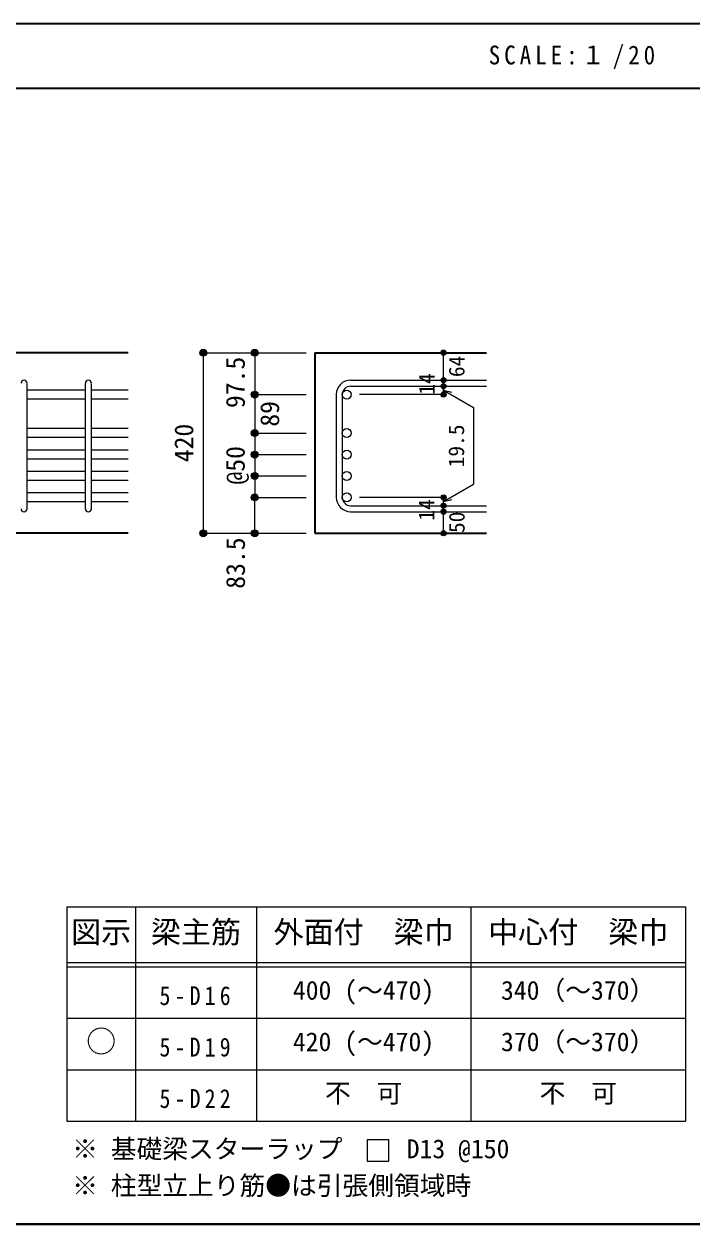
# Model space of a CAD drawing. Units: millimetres at full size, sheet at 1:20; details may follow other scales. Extents: x -3982 to 3969, y -2797 to 2801.
# Drawn here: x 865 to 2422, y -2797 to 2 of the extents above; entities that cross this region are included whole.
import ezdxf
from ezdxf.enums import TextEntityAlignment as Align

# ---------------------------------------------------------------- set-up
doc = ezdxf.new("R2010")
doc.units = ezdxf.units.MM
doc.header["$LTSCALE"] = 20
doc.header["$PDMODE"] = 32
doc.header["$PDSIZE"] = 12
for name, color, linetype, lineweight in [('6-1_躯体線', 2, 'Continuous', 35), ('6-5_梁主筋', 7, 'Continuous', 18), ('6-6_S.T.P.', 7, 'Continuous', 18), ('6-7_文字', 7, 'Continuous', 18), ('6-D_寸法', 4, 'Continuous', 9), ('6-E_枠', 7, 'Continuous', 18), ('F-0_枠', 6, 'Continuous', 40)]:
    doc.layers.add(name, color=color, linetype=linetype, lineweight=lineweight)
doc.styles.add('ＭＳ ゴシック', font='')
doc.styles.get('ＭＳ ゴシック').set_extended_font_data('MS Gothic')

msp = doc.modelspace()

# ---------------------------------------------------------------- linework, layer by layer
at = {"layer": '6-1_躯体線'}
for p, q in [((1108.29, -764.67), (128.29, -764.67)), ((1542.96, -764.67), (1942.96, -764.67)), ((1542.96, -764.67), (1542.96, -1185.67)), ((1108.29, -1185.67), (708.29, -1185.67)), ((1542.96, -1185.67), (1942.96, -1185.67))]:
    msp.add_line(p, q, dxfattribs=at)
at = {"layer": '6-5_梁主筋'}
for p, q in [((1008.29, -851.75), (872.29, -851.75)), ((1108.29, -851.75), (1022.29, -851.75)), ((1008.29, -872.75), (872.29, -872.75)), ((1108.29, -872.75), (1022.29, -872.75)), ((1008.29, -941.67), (872.29, -941.67)), ((1108.29, -941.67), (1022.29, -941.67)), ((1008.29, -962.67), (872.29, -962.67)), ((1108.29, -962.67), (1022.29, -962.67)), ((1008.29, -991.67), (872.29, -991.67)), ((1108.29, -991.67), (1022.29, -991.67)), ((1008.29, -1012.67), (872.29, -1012.67)), ((1108.29, -1012.67), (1022.29, -1012.67)), ((1008.29, -1041.67), (872.29, -1041.67)), ((1008.29, -1062.67), (872.29, -1062.67)), ((1108.29, -1041.67), (1022.29, -1041.67)), ((1108.29, -1062.67), (1022.29, -1062.67)), ((1008.29, -1091.67), (872.29, -1091.67)), ((1008.29, -1112.67), (872.29, -1112.67)), ((1108.29, -1091.67), (1022.29, -1091.67)), ((1108.29, -1112.67), (1022.29, -1112.67))]:
    msp.add_line(p, q, dxfattribs=at)
at = {"layer": '6-5_梁主筋', "color": 3, "lineweight": 25}
for centre in [(1617.46, -862.25), (1617.46, -952.17), (1617.46, -1002.17), (1617.46, -1052.17), (1617.46, -1102.17)]:
    msp.add_circle(centre, 10.5, dxfattribs=at)
at = {"layer": '6-6_S.T.P.'}
for p, q in [((872.29, -1128.67), (872.29, -836.14)), ((1008.29, -1128.67), (1008.29, -836.14)), ((1022.29, -1128.67), (1022.29, -836.14)), ((1626.46, -828.75), (1942.96, -828.75)), ((1592.96, -862.25), (1592.96, -1102.17)), ((1606.96, -862.25), (1606.96, -1102.17)), ((1626.46, -842.75), (1942.96, -842.75)), ((1626.46, -1121.67), (1942.96, -1121.67)), ((1626.46, -1135.67), (1942.96, -1135.67))]:
    msp.add_line(p, q, dxfattribs=at)
for centre, radius, start, end in [((865.29, -835.75), 7, 0, 180), ((1015.29, -835.75), 7, 0, 180), ((1626.46, -862.25), 33.5, 90, 180), ((1626.46, -862.25), 19.5, 90, 180), ((1626.46, -1102.17), 33.5, 180, 270), ((1626.46, -1102.17), 19.5, 180, 270), ((865.29, -1128.67), 7, 180, 0), ((1015.29, -1128.67), 7, 180, 0)]:
    msp.add_arc(centre, radius, start, end, dxfattribs=at)
at = {"layer": '6-7_文字'}
msp.add_lwpolyline([(1665.14, -2650.15), (1715.14, -2650.15), (1715.14, -2600.15), (1665.14, -2600.15)], close=True, dxfattribs=at)
at = {"layer": '6-D_寸法'}
for p, q in [((1282.96, -764.67), (1282.96, -1185.67)), ((1842.96, -828.17), (1842.96, -764.67)), ((1842.96, -842.75), (1842.96, -828.75)), ((1402.96, -862.25), (1522.96, -862.25)), ((1842.96, -862.25), (1646.87, -862.25)), ((1842.96, -851.92), (1913.02, -892.37)), ((1842.96, -851.92), (1862.28, -857.1)), ((1913.02, -892.37), (1913.02, -1071.47)), ((1402.96, -952.17), (1522.96, -952.17)), ((1402.96, -1002.17), (1522.96, -1002.17)), ((1402.96, -1002.17), (1402.96, -1052.17)), ((1402.96, -1052.17), (1522.96, -1052.17)), ((1402.96, -1052.17), (1402.96, -1102.17)), ((1842.96, -1111.92), (1913.02, -1071.47)), ((1402.96, -1102.17), (1522.96, -1102.17)), ((1402.96, -1185.67), (1402.96, -1102.17)), ((1842.96, -1102.17), (1646.87, -1102.17)), ((1842.96, -1121.67), (1842.96, -1102.17)), ((1842.96, -1111.92), (1862.28, -1106.75)), ((1842.96, -1135.67), (1842.96, -1121.67)), ((1842.96, -1185.67), (1842.96, -1135.67)), ((1282.96, -1185.67), (1392.82, -1185.67)), ((1282.96, -1185.67), (1402.96, -1185.67)), ((1402.96, -1185.67), (1522.96, -1185.67))]:
    msp.add_line(p, q, dxfattribs=at)
for points in [[(1282.96, -764.67), (1402.96, -764.67), (1522.96, -764.67)], [(1402.96, -764.67), (1402.96, -862.25), (1402.96, -952.17), (1402.96, -1002.17)], [(1842.96, -842.17), (1842.96, -862.25), (1842.96, -842.17)]]:
    msp.add_lwpolyline(points, dxfattribs=at)
for centre, radius in [((1282.96, -764.67), 8), ((1282.96, -764.67), 7.2), ((1282.96, -764.67), 6.4), ((1282.96, -764.67), 5.6), ((1282.96, -764.67), 4.8), ((1282.96, -764.67), 4), ((1282.96, -764.67), 3.2), ((1282.96, -764.67), 2.4), ((1282.96, -764.67), 1.6), ((1282.96, -764.67), 0.8), ((1402.96, -764.67), 8), ((1402.96, -764.67), 7.2), ((1402.96, -764.67), 6.4), ((1402.96, -764.67), 5.6), ((1402.96, -764.67), 4.8), ((1402.96, -764.67), 4), ((1402.96, -764.67), 3.2), ((1402.96, -764.67), 2.4), ((1402.96, -764.67), 1.6), ((1402.96, -764.67), 0.8), ((1842.96, -764.67), 4), ((1842.96, -764.67), 3.6), ((1842.96, -764.67), 3.2), ((1842.96, -764.67), 2.8), ((1842.96, -764.67), 2.4), ((1842.96, -764.67), 2), ((1842.96, -764.67), 1.6), ((1842.96, -764.67), 1.2), ((1842.96, -764.67), 0.8), ((1842.96, -764.67), 0.4), ((1842.96, -828.75), 4), ((1842.96, -842.75), 4), ((1842.96, -828.75), 3.6), ((1842.96, -842.75), 3.6), ((1842.96, -828.75), 3.2), ((1842.96, -842.75), 3.2), ((1842.96, -828.75), 2.8), ((1842.96, -828.75), 2.4), ((1842.96, -828.75), 2), ((1842.96, -828.75), 1.6), ((1842.96, -828.75), 1.2), ((1842.96, -828.75), 0.8), ((1842.96, -828.75), 0.4), ((1402.96, -862.25), 8), ((1402.96, -862.25), 7.2), ((1402.96, -862.25), 6.4), ((1402.96, -862.25), 5.6), ((1402.96, -862.25), 4.8), ((1402.96, -862.25), 4), ((1402.96, -862.25), 3.2), ((1402.96, -862.25), 2.4), ((1402.96, -862.25), 1.6), ((1402.96, -862.25), 0.8), ((1842.96, -862.25), 4), ((1842.96, -862.25), 3.6), ((1842.96, -862.25), 3.2), ((1842.96, -842.75), 2.8), ((1842.96, -862.25), 2.8), ((1842.96, -842.75), 2.4), ((1842.96, -862.25), 2.4), ((1842.96, -842.75), 2), ((1842.96, -862.25), 2), ((1842.96, -842.75), 1.6), ((1842.96, -862.25), 1.6), ((1842.96, -842.75), 1.2), ((1842.96, -862.25), 1.2), ((1842.96, -842.75), 0.8), ((1842.96, -862.25), 0.8), ((1842.96, -842.75), 0.4), ((1842.96, -862.25), 0.4), ((1402.96, -952.17), 8), ((1402.96, -952.17), 7.2), ((1402.96, -952.17), 6.4), ((1402.96, -952.17), 5.6), ((1402.96, -952.17), 4.8), ((1402.96, -952.17), 4), ((1402.96, -952.17), 3.2), ((1402.96, -952.17), 2.4), ((1402.96, -952.17), 1.6), ((1402.96, -952.17), 0.8), ((1402.96, -1002.17), 8), ((1402.96, -1002.17), 7.2), ((1402.96, -1002.17), 6.4), ((1402.96, -1002.17), 5.6), ((1402.96, -1002.17), 4.8), ((1402.96, -1002.17), 4), ((1402.96, -1002.17), 3.2), ((1402.96, -1002.17), 2.4), ((1402.96, -1002.17), 1.6), ((1402.96, -1002.17), 0.8), ((1402.96, -1052.17), 8), ((1402.96, -1052.17), 7.2), ((1402.96, -1052.17), 6.4), ((1402.96, -1052.17), 5.6), ((1402.96, -1052.17), 4.8), ((1402.96, -1052.17), 4), ((1402.96, -1052.17), 3.2), ((1402.96, -1052.17), 2.4), ((1402.96, -1052.17), 1.6), ((1402.96, -1052.17), 0.8), ((1402.96, -1102.17), 8), ((1402.96, -1102.17), 7.2), ((1402.96, -1102.17), 6.4), ((1402.96, -1102.17), 5.6), ((1402.96, -1102.17), 4.8), ((1402.96, -1102.17), 4), ((1402.96, -1102.17), 3.2), ((1402.96, -1102.17), 2.4), ((1402.96, -1102.17), 1.6), ((1402.96, -1102.17), 0.8), ((1842.96, -1102.17), 4), ((1842.96, -1121.67), 4), ((1842.96, -1102.17), 3.6), ((1842.96, -1121.67), 3.6), ((1842.96, -1102.17), 3.2), ((1842.96, -1121.67), 3.2), ((1842.96, -1102.17), 2.8), ((1842.96, -1121.67), 2.8), ((1842.96, -1102.17), 2.4), ((1842.96, -1121.67), 2.4), ((1842.96, -1102.17), 2), ((1842.96, -1102.17), 1.6), ((1842.96, -1102.17), 1.2), ((1842.96, -1102.17), 0.8), ((1842.96, -1102.17), 0.4), ((1842.96, -1135.67), 4), ((1842.96, -1135.67), 3.6), ((1842.96, -1135.67), 3.2), ((1842.96, -1135.67), 2.8), ((1842.96, -1135.67), 2.4), ((1842.96, -1121.67), 2), ((1842.96, -1135.67), 2), ((1842.96, -1121.67), 1.6), ((1842.96, -1135.67), 1.6), ((1842.96, -1121.67), 1.2), ((1842.96, -1135.67), 1.2), ((1842.96, -1121.67), 0.8), ((1842.96, -1135.67), 0.8), ((1842.96, -1121.67), 0.4), ((1842.96, -1135.67), 0.4), ((1282.96, -1185.67), 8), ((1282.96, -1185.67), 7.2), ((1282.96, -1185.67), 6.4), ((1282.96, -1185.67), 5.6), ((1282.96, -1185.67), 4.8), ((1282.96, -1185.67), 4), ((1282.96, -1185.67), 3.2), ((1282.96, -1185.67), 2.4), ((1282.96, -1185.67), 1.6), ((1282.96, -1185.67), 0.8), ((1402.96, -1185.67), 8), ((1402.96, -1185.67), 7.2), ((1402.96, -1185.67), 6.4), ((1402.96, -1185.67), 5.6), ((1402.96, -1185.67), 4.8), ((1402.96, -1185.67), 4), ((1402.96, -1185.67), 3.2), ((1402.96, -1185.67), 2.4), ((1402.96, -1185.67), 1.6), ((1402.96, -1185.67), 0.8), ((1842.96, -1185.67), 4), ((1842.96, -1185.67), 3.6), ((1842.96, -1185.67), 3.2), ((1842.96, -1185.67), 2.8), ((1842.96, -1185.67), 2.4), ((1842.96, -1185.67), 2), ((1842.96, -1185.67), 1.6), ((1842.96, -1185.67), 1.2), ((1842.96, -1185.67), 0.8), ((1842.96, -1185.67), 0.4)]:
    msp.add_circle(centre, radius, dxfattribs=at)
at = {"layer": '6-D_寸法', "color": 7}
for p in [(1282.96, -764.67), (1402.96, -764.67), (1842.96, -764.67), (1842.96, -828.75), (1842.96, -842.75), (1402.96, -862.25), (1842.96, -862.25), (1402.96, -952.17), (1402.96, -1002.17), (1402.96, -1052.17), (1402.96, -1102.17), (1842.96, -1102.17), (1842.96, -1121.67), (1842.96, -1135.67), (1282.96, -1185.67), (1402.96, -1185.67), (1842.96, -1185.67)]:
    msp.add_point(p, dxfattribs=at)
at = {"layer": '6-E_枠', "color": 3, "lineweight": 25}
for p, q in [((965.14, -2056.95), (965.14, -2556.95)), ((965.14, -2056.95), (2406.83, -2056.95)), ((2406.83, -2056.95), (2406.83, -2556.95)), ((965.14, -2556.95), (2406.83, -2556.95))]:
    msp.add_line(p, q, dxfattribs=at)
at = {"layer": '6-E_枠'}
for p, q in [((1125.14, -2056.95), (1125.14, -2556.95)), ((1406.83, -2056.95), (1406.83, -2556.95)), ((1906.83, -2056.95), (1906.83, -2556.95)), ((965.14, -2186.95), (2406.83, -2186.95)), ((965.14, -2196.95), (2406.83, -2196.95)), ((965.14, -2316.95), (2406.83, -2316.95)), ((965.14, -2436.95), (2406.83, -2436.95))]:
    msp.add_line(p, q, dxfattribs=at)
at = {"layer": 'F-0_枠', "color": 2, "lineweight": 35}
for p, q in [((2482.4, 1.97), (-3981.92, 1.97)), ((-3981.92, -148.03), (2482.4, -148.03))]:
    msp.add_line(p, q, dxfattribs=at)
at = {"layer": 'F-0_枠'}
msp.add_line((3969.4, -2796.83), (-3981.92, -2796.83), dxfattribs=at)

# ---------------------------------------------------------------- texts
at = {"layer": '6-7_文字', "color": 2, "style": 'ＭＳ ゴシック'}
for s, p in [('図示', (975.14, -2156.95)), ('梁主筋', (1160.98, -2156.95)), ('外面付\u3000梁巾', (1446.83, -2156.95)), ('中心付\u3000梁巾', (1946.83, -2156.95)), ('○', (1010.14, -2411.95))]:
    msp.add_text(s, height=51.32, dxfattribs=at).set_placement(p, align=Align.BOTTOM_LEFT)
at = {"layer": '6-7_文字', "style": 'ＭＳ ゴシック'}
for s, p in [('400 (～470)', (1491.83, -2286.95)), ('340（～370）', (1976.83, -2286.95)), ('420 (～470)', (1491.83, -2406.95)), ('370（～370）', (1976.83, -2406.95)), ('不\u3000可', (1566.83, -2526.95)), ('不\u3000可', (2066.83, -2526.95)), ('※ 基礎梁スターラップ     D13 @150', (977.51, -2656.67)), ('※ 柱型立上り筋●は引張側領域時', (977.51, -2742.34))]:
    msp.add_text(s, height=43.99, dxfattribs=at).set_placement(p, align=Align.BOTTOM_LEFT)
at = {"layer": '6-7_文字', "color": 2, "insert": (1948.17, -103.03), "char_height": 43.99, "attachment_point": 7, "style": 'ＭＳ ゴシック'}
msp.add_mtext('\\T1.34;\\W0.9;SCALE:１/20', dxfattribs=at)
at = {"layer": '6-7_文字', "char_height": 43.99, "attachment_point": 7, "style": 'ＭＳ ゴシック'}
for s, insert in [('\\T1.38;\\W0.85;5-D16', (1180.98, -2286.95)), ('\\T1.38;\\W0.85;5-D19', (1180.98, -2406.95)), ('\\T1.38;\\W0.85;5-D22', (1180.98, -2526.95))]:
    msp.add_mtext(s, dxfattribs=dict(at, insert=insert))
at = {"layer": '6-D_寸法', "style": 'ＭＳ ゴシック'}
for s, height, p in [('97.5', 43.99, (1392.96, -893.82)), ('64', 36.66, (1902.8, -821.61)), ('14', 36.66, (1832.96, -862.64)), ('89', 43.99, (1472.96, -937.21)), ('420', 43.99, (1272.96, -1020.17)), ('19.5', 36.66, (1901.94, -1031.92)), ('@50', 43.99, (1392.96, -1072.17)), ('14', 36.66, (1832.56, -1156.36)), ('50', 36.66, (1903.1, -1185.22)), ('83.5', 43.99, (1393.27, -1315.22))]:
    msp.add_text(s, height=height, rotation=90, dxfattribs=at).set_placement(p, align=Align.BOTTOM_LEFT)

doc.saveas('drawing.dxf')
